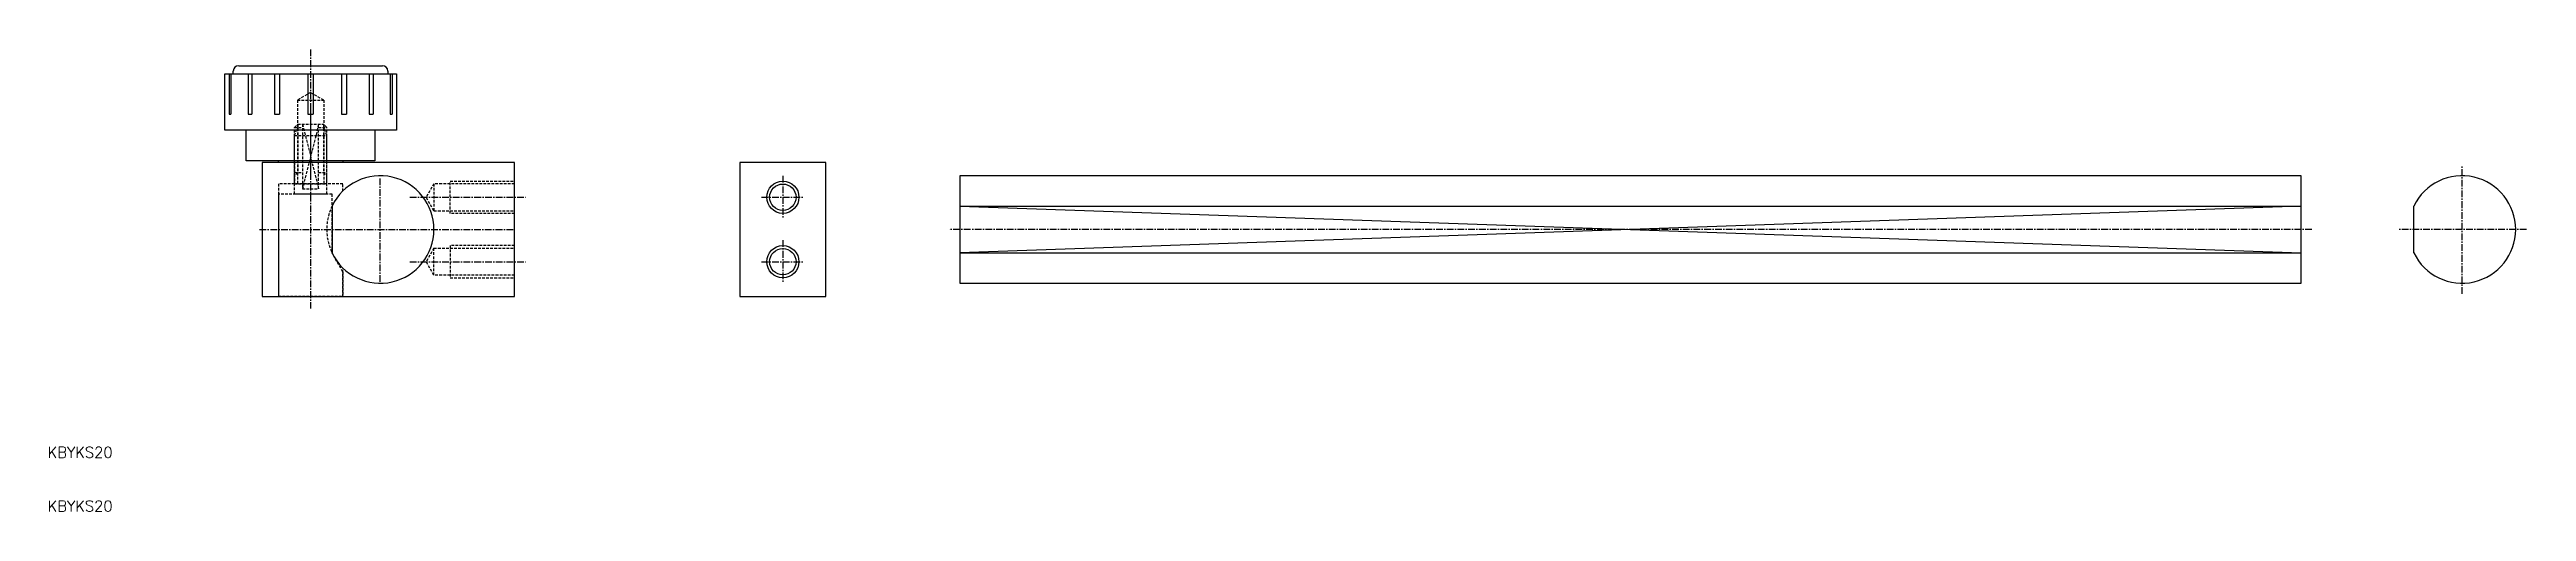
# Model space of a CAD drawing. Extents: x 10 to 472, y 10 to 96.
import ezdxf

# ---------------------------------------------------------------- set-up
doc = ezdxf.new("R2010")
doc.units = 0
doc.linetypes.add('CENTER', pattern=[2, 1.25, -0.25, 0.25, -0.25])
doc.linetypes.add('DASHED', pattern=[0.75, 0.5, -0.25])
doc.layers.get('0').update_dxf_attribs({"linetype": 'CONTINUOUS'})
doc.layers.add('CENTER', color=1, linetype='CENTER')
doc.styles.get("Standard").update_dxf_attribs({"font": 'txt.shx', "bigfont": 'bigfont.shx'})

msp = doc.modelspace()

# ---------------------------------------------------------------- linework, layer by layer
at = {"color": 7, "linetype": 'CONTINUOUS'}
for p, q in [((45.6, 93), (72.4, 93)), ((43, 81), (43, 91.5)), ((43, 91.5), (44.6, 91.5)), ((43.8, 91.5), (43.8, 84)), ((44.14, 91.5), (44.14, 84)), ((44.6, 91.5), (44.6, 92)), ((44.6, 91.5), (73.4, 91.5)), ((47.34, 91.5), (47.34, 84)), ((48.05, 91.5), (48.05, 84)), ((52.29, 91.5), (52.29, 84)), ((53.21, 91.5), (53.21, 84)), ((58.5, 91.5), (58.5, 84)), ((59.5, 91.5), (59.5, 84)), ((64.79, 91.5), (64.79, 84)), ((65.71, 91.5), (65.71, 84)), ((69.95, 91.5), (69.95, 84)), ((70.66, 91.5), (70.66, 84)), ((73.4, 92), (73.4, 91.5)), ((73.4, 91.5), (75, 91.5)), ((73.86, 91.5), (73.86, 84)), ((74.2, 91.5), (74.2, 84)), ((75, 91.5), (75, 81)), ((43.8, 84), (44.14, 84)), ((47.34, 84), (48.05, 84)), ((52.29, 84), (53.21, 84)), ((58.5, 84), (59.5, 84)), ((64.79, 84), (65.71, 84)), ((69.95, 84), (70.66, 84)), ((73.86, 84), (74.2, 84)), ((47, 81), (43, 81)), ((47, 75.3), (47, 81)), ((71, 81), (47, 81)), ((71, 81), (71, 75.3)), ((75, 81), (71, 81)), ((53, 75.3), (47, 75.3)), ((65, 75.3), (53, 75.3)), ((53, 75), (53, 75.3)), ((65, 75), (53, 75)), ((71, 75.3), (65, 75.3)), ((65, 75.3), (65, 75)), ((155.03, 75), (139.03, 75)), ((139.03, 75), (139.03, 50)), ((155.03, 50), (155.03, 75)), ((430.04, 72.5), (180.04, 72.5)), ((180.04, 72.5), (180.04, 52.5)), ((430.04, 52.5), (430.04, 72.5)), ((63, 66.86), (63, 58.14)), ((180.04, 66.86), (430.04, 66.86)), ((451.04, 58.14), (451.04, 66.86)), ((180.04, 58.14), (430.04, 58.14)), ((180.04, 52.5), (430.04, 52.5)), ((139.03, 50), (155.03, 50))]:
    msp.add_line(p, q, dxfattribs=at)
at = {"color": 3, "linetype": 'DASHED'}
for p, q in [((59, 88), (56.54, 86.58)), ((59, 88), (61.46, 86.58)), ((56.54, 86.58), (56.54, 71)), ((56.54, 86.58), (61.46, 86.58)), ((61.46, 86.58), (61.46, 71)), ((56, 81.48), (56.61, 82.09)), ((56, 80), (56.54, 81.56)), ((56, 81.48), (57.5, 81.48)), ((56, 73.09), (56, 81.48)), ((56, 71), (56, 80)), ((56, 80), (62, 80)), ((56.61, 82.09), (61.39, 82.09)), ((56.61, 82.09), (56.61, 73.09)), ((60.5, 82.09), (57.5, 70.09)), ((57.5, 82.09), (60.5, 70.09)), ((57.5, 82.09), (57.5, 70.09)), ((60.5, 70.09), (60.5, 82.09)), ((60.5, 81.48), (62, 81.48)), ((62, 81.48), (61.39, 82.09)), ((61.39, 82.09), (61.39, 73.09)), ((62, 80), (61.46, 81.56)), ((62, 73.09), (62, 81.48)), ((62, 71), (62, 80)), ((56, 72.48), (56, 73.09)), ((56.61, 73.09), (56, 72.48)), ((56, 73.09), (57.5, 73.09)), ((56, 69.09), (56, 72.48)), ((57.5, 70.09), (60.5, 70.09)), ((60.5, 73.09), (62, 73.09)), ((61.39, 73.09), (62, 72.48)), ((62, 72.48), (62, 73.09)), ((62, 69.09), (62, 72.48)), ((82, 71), (80.56, 68.5)), ((97, 71), (82, 71)), ((82, 71), (82, 66)), ((85, 65.5), (85, 71.5)), ((85, 71.5), (97, 71.5)), ((53, 69.09), (53, 50.09)), ((63, 69.09), (53, 69.09)), ((62, 69.09), (56, 69.09)), ((63, 58.09), (63, 69.09)), ((82, 66), (80.56, 68.5)), ((82, 66), (97, 66)), ((97, 65.5), (85, 65.5)), ((65, 54.62), (63, 58.09)), ((82, 59), (80.56, 56.5)), ((82, 54), (80.56, 56.5)), ((82, 54), (82, 59)), ((82, 59), (97, 59)), ((97, 59.5), (85, 59.5)), ((85, 59.5), (85, 53.5)), ((65, 50), (65, 55.36)), ((65, 54.62), (65, 50.09)), ((97, 54), (82, 54)), ((85, 53.5), (97, 53.5)), ((53, 50.09), (65, 50.09)), ((53, 50), (65, 50))]:
    msp.add_line(p, q, dxfattribs=at)
at = {"color": 7, "linetype": 'CONTINUOUS'}
msp.add_lwpolyline([(50, 50), (97, 50), (97, 75), (50, 75)], close=True, dxfattribs=at)
at = {"color": 3, "linetype": 'DASHED'}
msp.add_lwpolyline([(56, 71), (62, 71), (62, 75), (56, 75)], close=True, dxfattribs=at)
msp.add_lwpolyline([(65, 69.64), (65, 71), (53, 71), (53, 50)], dxfattribs=at)
at = {"color": 3, "linetype": 'CONTINUOUS'}
for points in [[(430.04, 66.86), (180.04, 58.14)], [(180.04, 66.86), (430.04, 58.14)]]:
    msp.add_lwpolyline(points, dxfattribs=at)
for centre in [(147.03, 68.5), (147.03, 56.5)]:
    msp.add_circle(centre, 3, dxfattribs=at)
at = {"color": 7, "linetype": 'CONTINUOUS'}
for centre in [(147.03, 68.5), (147.03, 56.5)]:
    msp.add_circle(centre, 2.46, dxfattribs=at)
for centre, radius, start, end in [((45.6, 92), 1, 90, 180), ((72.4, 92), 1, 0, 90), ((72, 62.5), 10, 205.8419, 154.1581), ((460.04, 62.5), 10, 205.8419, 154.1581)]:
    msp.add_arc(centre, radius, start, end, dxfattribs=at)
at = {"color": 3, "linetype": 'DASHED'}
msp.add_arc((72, 62.5), 10, 154.1581, 205.8419, dxfattribs=at)
at = {"layer": 'CENTER', "color": 1, "linetype": 'CENTER'}
for p, q in [((59, 96), (59, 72)), ((59, 84.99), (59, 47.79)), ((460.04, 50.5), (460.04, 74.5)), ((72, 52.75), (72, 72.25)), ((72, 52.75), (72, 72.25)), ((147.03, 72.5), (147.03, 64.5)), ((77.52, 68.5), (99.06, 68.5)), ((143.03, 68.5), (151.03, 68.5)), ((49.5, 62.5), (97, 62.5)), ((147.03, 60.5), (147.03, 52.5)), ((432.04, 62.5), (178.04, 62.5)), ((472.04, 62.5), (448.04, 62.5)), ((77.52, 56.5), (99.06, 56.5)), ((143.03, 56.5), (151.03, 56.5))]:
    msp.add_line(p, q, dxfattribs=at)

# ---------------------------------------------------------------- texts
at = {"color": 7, "linetype": 'CONTINUOUS'}
for p in [(10, 20), (10, 10)]:
    msp.add_text('KBYKS20', height=2, dxfattribs=at).set_placement(p)

doc.saveas('drawing.dxf')
